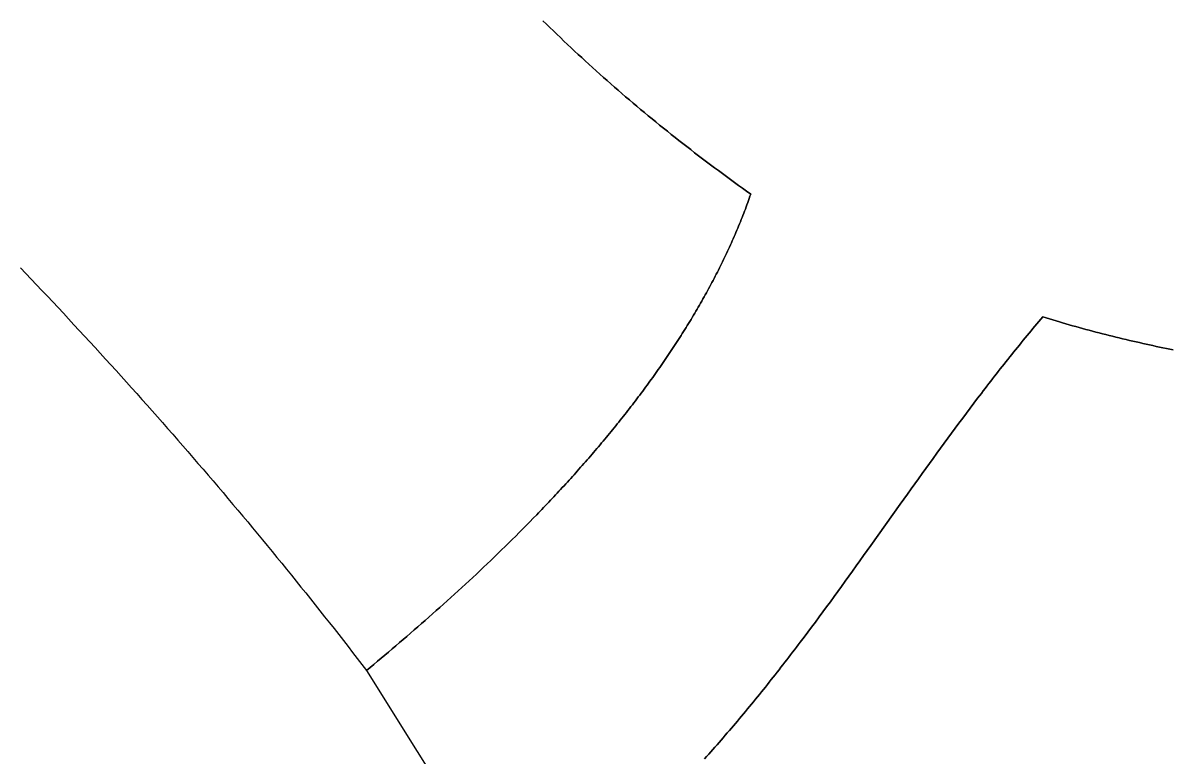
# Model space of a CAD drawing. Header units: millimetres. Extents: x 539514 to 908003, y -69769 to 203909.
# Drawn here: x 713125 to 734913, y 6090 to 20013 of the extents above; entities that cross this region are included whole.
import ezdxf

# ---------------------------------------------------------------- set-up
doc = ezdxf.new("R2010")
doc.units = ezdxf.units.MM
doc.layers.add('CLOSED_AREAS', color=7, linetype='Continuous')

msp = doc.modelspace()

# ---------------------------------------------------------------- linework, layer by layer
at = {"layer": 'CLOSED_AREAS'}
for points in [[(713077.365, 15367.484), (713179.646, 15260.334), (713281.74, 15153.061), (713383.647, 15045.664), (713485.365, 14938.146), (713586.894, 14830.507), (713688.231, 14722.749), (713789.377, 14614.871), (713890.33, 14506.875), (713991.088, 14398.762), (714091.651, 14290.532), (714192.018, 14182.188), (714292.187, 14073.729), (714392.157, 13965.156), (714491.926, 13856.471), (714591.495, 13747.674), (714690.862, 13638.766), (714790.025, 13529.749), (714888.983, 13420.622), (714987.736, 13311.388), (715086.282, 13202.047), (715184.62, 13092.599), (715282.748, 12983.046), (715380.667, 12873.389), (715478.374, 12763.628), (715575.868, 12653.765), (715673.148, 12543.8), (715770.214, 12433.735), (715867.064, 12323.569), (715963.696, 12213.305), (716060.11, 12102.943), (716156.305, 11992.484), (716252.279, 11881.929), (716348.031, 11771.279), (716443.56, 11660.535), (716538.865, 11549.697), (716633.945, 11438.767), (716728.799, 11327.745), (716823.425, 11216.632), (716917.822, 11105.43), (717011.99, 10994.14), (717105.927, 10882.761), (717199.631, 10771.296), (717293.102, 10659.744), (717386.339, 10548.107), (717479.341, 10436.387), (717572.106, 10324.583), (717664.632, 10212.696), (717756.92, 10100.728), (717848.968, 9988.68), (717940.775, 9876.552), (718032.339, 9764.345), (718123.659, 9652.061), (718214.735, 9539.7), (718305.565, 9427.263), (718396.148, 9314.751), (718486.483, 9202.165), (718576.569, 9089.505), (718666.404, 8976.774), (718755.988, 8863.971), (718845.318, 8751.097), (718934.395, 8638.154), (719023.217, 8525.143), (719111.783, 8412.064), (719200.092, 8298.918), (719288.142, 8185.706), (719375.932, 8072.429), (719463.462, 7959.089), (719550.729, 7845.685), (719637.734, 7732.219), (719707.307, 7789.798), (719776.931, 7847.619), (719846.6, 7905.681), (719916.308, 7963.983), (719986.05, 8022.524), (720055.82, 8081.304), (720125.61, 8140.321), (720195.417, 8199.575), (720265.232, 8259.064), (720335.052, 8318.789), (720404.869, 8378.747), (720474.677, 8438.939), (720544.471, 8499.362), (720614.245, 8560.017), (720683.993, 8620.903), (720753.709, 8682.018), (720823.386, 8743.362), (720893.019, 8804.933), (720962.602, 8866.732), (721032.129, 8928.757), (721101.595, 8991.006), (721170.992, 9053.48), (721240.315, 9116.178), (721309.558, 9179.098), (721378.716, 9242.24), (721447.782, 9305.603), (721516.749, 9369.185), (721585.614, 9432.987), (721654.368, 9497.006), (721723.007, 9561.243), (721791.524, 9625.696), (721859.914, 9690.365), (721928.17, 9755.249), (721996.287, 9820.346), (722064.258, 9885.656), (722132.078, 9951.178), (722199.741, 10016.911), (722267.24, 10082.855), (722334.57, 10149.008), (722401.724, 10215.369), (722468.698, 10281.938), (722535.484, 10348.713), (722602.077, 10415.695), (722668.471, 10482.881), (722734.66, 10550.272), (722800.638, 10617.865), (722866.399, 10685.661), (722899.196, 10719.635), (722931.937, 10753.659), (722964.621, 10787.733), (722997.246, 10821.857), (723029.813, 10856.031), (723062.321, 10890.255), (723094.768, 10924.528), (723127.154, 10958.851), (723159.479, 10993.224), (723191.741, 11027.645), (723223.94, 11062.117), (723256.075, 11096.637), (723288.145, 11131.206), (723320.15, 11165.824), (723352.089, 11200.492), (723383.961, 11235.207), (723415.765, 11269.972), (723447.501, 11304.785), (723479.168, 11339.646), (723510.765, 11374.556), (723542.291, 11409.513), (723573.746, 11444.519), (723605.128, 11479.573), (723636.438, 11514.674), (723667.674, 11549.824), (723698.836, 11585.02), (723729.923, 11620.265), (723760.934, 11655.557), (723791.868, 11690.896), (723822.725, 11726.282), (723853.504, 11761.715), (723884.204, 11797.195), (723914.824, 11832.722), (723945.364, 11868.296), (723975.823, 11903.917), (724006.201, 11939.584), (724036.495, 11975.297), (724066.707, 12011.057), (724096.834, 12046.862), (724126.877, 12082.714), (724156.834, 12118.612), (724186.705, 12154.556), (724216.488, 12190.545), (724246.184, 12226.58), (724275.792, 12262.661), (724305.31, 12298.787), (724334.738, 12334.958), (724364.076, 12371.175), (724393.322, 12407.437), (724422.475, 12443.743), (724451.536, 12480.095), (724480.503, 12516.491), (724509.375, 12552.932), (724538.153, 12589.417), (724566.834, 12625.947), (724595.419, 12662.521), (724623.906, 12699.139), (724652.295, 12735.802), (724680.585, 12772.508), (724708.775, 12809.258), (724736.865, 12846.052), (724764.854, 12882.89), (724792.741, 12919.771), (724820.525, 12956.696), (724848.206, 12993.664), (724875.782, 13030.675), (724903.254, 13067.729), (724930.62, 13104.827), (724957.879, 13141.967), (724985.032, 13179.15), (725012.076, 13216.375), (725039.012, 13253.644), (725065.839, 13290.954), (725092.555, 13328.307), (725119.161, 13365.702), (725145.655, 13403.14), (725172.037, 13440.619), (725198.305, 13478.14), (725224.46, 13515.703), (725250.5, 13553.308), (725276.425, 13590.954), (725302.233, 13628.642), (725327.925, 13666.371), (725353.499, 13704.141), (725378.955, 13741.952), (725404.292, 13779.805), (725429.509, 13817.698), (725454.606, 13855.632), (725479.581, 13893.607), (725504.434, 13931.622), (725529.165, 13969.678), (725553.772, 14007.774), (725578.254, 14045.911), (725602.612, 14084.087), (725626.844, 14122.304), (725650.949, 14160.561), (725674.927, 14198.857), (725698.777, 14237.193), (725722.498, 14275.568), (725746.09, 14313.984), (725769.552, 14352.438), (725792.882, 14390.932), (725816.081, 14429.465), (725839.148, 14468.036), (725862.081, 14506.647), (725884.88, 14545.297), (725907.545, 14583.985), (725930.074, 14622.712), (725952.466, 14661.478), (725974.722, 14700.281), (725996.841, 14739.123), (726018.82, 14778.004), (726040.661, 14816.922), (726062.362, 14855.878), (726083.922, 14894.872), (726105.34, 14933.904), (726126.617, 14972.973), (726147.75, 15012.08), (726168.74, 15051.224), (726189.586, 15090.406), (726210.286, 15129.625), (726230.841, 15168.88), (726251.249, 15208.173), (726271.509, 15247.503), (726291.622, 15286.869), (726311.585, 15326.272), (726331.399, 15365.711), (726351.063, 15405.187), (726370.575, 15444.699), (726389.936, 15484.247), (726409.144, 15523.832), (726428.198, 15563.452), (726447.099, 15603.108), (726465.845, 15642.8), (726484.435, 15682.528), (726502.869, 15722.291), (726521.146, 15762.089), (726539.265, 15801.923), (726557.226, 15841.792), (726575.027, 15881.696), (726592.668, 15921.635), (726610.148, 15961.608), (726627.467, 16001.617), (726644.624, 16041.66), (726661.617, 16081.738), (726678.447, 16121.85), (726695.113, 16161.997), (726711.613, 16202.177), (726727.947, 16242.392), (726744.114, 16282.641), (726760.114, 16322.923), (726775.945, 16363.24), (726791.608, 16403.59), (726807.101, 16443.973), (726822.423, 16484.39), (726837.575, 16524.841), (726852.554, 16565.324), (726867.36, 16605.841), (726881.994, 16646.391), (726896.452, 16686.973), (726910.736, 16727.588), (726924.845, 16768.236), (726847.496, 16823.042), (726770.347, 16878.038), (726693.399, 16933.225), (726616.652, 16988.602), (726540.107, 17044.169), (726463.764, 17099.925), (726387.624, 17155.87), (726311.689, 17212.003), (726235.958, 17268.325), (726160.433, 17324.834), (726085.113, 17381.531), (726010, 17438.415), (725935.095, 17495.485), (725860.398, 17552.742), (725785.909, 17610.185), (725711.63, 17667.814), (725637.561, 17725.628), (725563.703, 17783.626), (725490.057, 17841.81), (725416.623, 17900.177), (725343.402, 17958.728), (725270.394, 18017.462), (725197.601, 18076.38), (725125.023, 18135.48), (725052.66, 18194.762), (724980.514, 18254.227), (724908.585, 18313.873), (724836.874, 18373.7), (724765.382, 18433.708), (724694.108, 18493.896), (724623.054, 18554.264), (724552.221, 18614.813), (724481.609, 18675.54), (724411.219, 18736.446), (724341.052, 18797.531), (724271.108, 18858.795), (724201.388, 18920.236), (724131.893, 18981.854), (724062.623, 19043.65), (723993.579, 19105.623), (723924.762, 19167.772), (723856.173, 19230.097), (723787.811, 19292.597), (723719.679, 19355.273), (723651.776, 19418.124), (723584.103, 19481.149), (723516.662, 19544.349), (723449.451, 19607.722), (723382.474, 19671.269), (723315.729, 19734.988), (723249.218, 19798.881), (723182.941, 19862.946), (723116.899, 19927.182), (723051.093, 19991.591), (722985.524, 20056.17)], [(722985.524, 20056.17), (723051.093, 19991.591), (723116.899, 19927.182), (723182.941, 19862.946), (723249.218, 19798.881), (723315.729, 19734.988), (723382.474, 19671.269), (723449.451, 19607.722), (723516.662, 19544.349), (723584.103, 19481.149), (723651.776, 19418.124), (723719.679, 19355.273), (723787.811, 19292.597), (723856.173, 19230.097), (723924.762, 19167.772), (723993.579, 19105.623), (724062.623, 19043.65), (724131.893, 18981.854), (724201.388, 18920.236), (724271.108, 18858.795), (724341.052, 18797.531), (724411.219, 18736.446), (724481.609, 18675.54), (724552.221, 18614.813), (724623.054, 18554.264), (724694.108, 18493.896), (724765.382, 18433.708), (724836.874, 18373.7), (724908.585, 18313.873), (724980.514, 18254.227), (725052.66, 18194.762), (725125.023, 18135.48), (725197.601, 18076.38), (725270.394, 18017.462), (725343.402, 17958.728), (725416.623, 17900.177), (725490.057, 17841.81), (725563.703, 17783.626), (725637.561, 17725.628), (725711.63, 17667.814), (725785.909, 17610.185), (725860.398, 17552.742), (725935.095, 17495.485), (726010, 17438.415), (726085.113, 17381.531), (726160.433, 17324.834), (726235.958, 17268.325), (726311.689, 17212.003), (726387.624, 17155.87), (726463.764, 17099.925), (726540.107, 17044.169), (726616.652, 16988.602), (726693.399, 16933.225), (726770.347, 16878.038), (726847.496, 16823.042), (726924.845, 16768.236), (726910.736, 16727.588), (726896.452, 16686.973), (726881.994, 16646.391), (726867.36, 16605.841), (726852.554, 16565.324), (726837.575, 16524.841), (726822.423, 16484.39), (726807.101, 16443.973), (726791.608, 16403.59), (726775.945, 16363.24), (726760.114, 16322.923), (726744.114, 16282.641), (726727.947, 16242.392), (726711.613, 16202.177), (726695.113, 16161.997), (726678.447, 16121.85), (726661.617, 16081.738), (726644.624, 16041.66), (726627.467, 16001.617), (726610.148, 15961.608), (726592.668, 15921.635), (726575.027, 15881.696), (726557.226, 15841.792), (726539.265, 15801.923), (726521.146, 15762.089), (726502.869, 15722.291), (726484.435, 15682.528), (726465.845, 15642.8), (726447.099, 15603.108), (726428.198, 15563.452), (726409.144, 15523.832), (726389.936, 15484.247), (726370.575, 15444.699), (726351.063, 15405.187), (726331.399, 15365.711), (726311.585, 15326.272), (726291.622, 15286.869), (726271.509, 15247.503), (726251.249, 15208.173), (726230.841, 15168.88), (726210.286, 15129.625), (726189.586, 15090.406), (726168.74, 15051.224), (726147.75, 15012.08), (726126.617, 14972.973), (726105.34, 14933.904), (726083.922, 14894.872), (726062.362, 14855.878), (726040.661, 14816.922), (726018.82, 14778.004), (725996.841, 14739.123), (725974.722, 14700.281), (725952.466, 14661.478), (725930.074, 14622.712), (725907.545, 14583.985), (725884.88, 14545.297), (725862.081, 14506.647), (725839.148, 14468.036), (725816.081, 14429.465), (725792.882, 14390.932), (725769.552, 14352.438), (725746.09, 14313.984), (725722.498, 14275.568), (725698.777, 14237.193), (725674.927, 14198.857), (725650.949, 14160.561), (725626.844, 14122.304), (725602.612, 14084.087), (725578.254, 14045.911), (725553.772, 14007.774), (725529.165, 13969.678), (725504.434, 13931.622), (725479.581, 13893.607), (725454.606, 13855.632), (725429.509, 13817.698), (725404.292, 13779.805), (725378.955, 13741.952), (725353.499, 13704.141), (725327.925, 13666.371), (725302.233, 13628.642), (725276.425, 13590.954), (725250.5, 13553.308), (725224.46, 13515.703), (725198.305, 13478.14), (725172.037, 13440.619), (725145.655, 13403.14), (725119.161, 13365.702), (725092.555, 13328.307), (725065.839, 13290.954), (725039.012, 13253.644), (725012.076, 13216.375), (724985.032, 13179.15), (724957.879, 13141.967), (724930.62, 13104.827), (724903.254, 13067.729), (724875.782, 13030.675), (724848.206, 12993.664), (724820.525, 12956.696), (724792.741, 12919.771), (724764.854, 12882.89), (724736.865, 12846.052), (724708.775, 12809.258), (724680.585, 12772.508), (724652.295, 12735.802), (724623.906, 12699.139), (724595.419, 12662.521), (724566.834, 12625.947), (724538.153, 12589.417), (724509.375, 12552.932), (724480.503, 12516.491), (724451.536, 12480.095), (724422.475, 12443.743), (724393.322, 12407.437), (724364.076, 12371.175), (724334.738, 12334.958), (724305.31, 12298.787), (724275.792, 12262.661), (724246.184, 12226.58), (724216.488, 12190.545), (724186.705, 12154.556), (724156.834, 12118.612), (724126.877, 12082.714), (724096.834, 12046.862), (724066.707, 12011.057), (724036.495, 11975.297), (724006.201, 11939.584), (723975.823, 11903.917), (723945.364, 11868.296), (723914.824, 11832.722), (723884.204, 11797.195), (723853.504, 11761.715), (723822.725, 11726.282), (723791.868, 11690.896), (723760.934, 11655.557), (723729.923, 11620.265), (723698.836, 11585.02), (723667.674, 11549.824), (723636.438, 11514.674), (723605.128, 11479.573), (723573.746, 11444.519), (723542.291, 11409.513), (723510.765, 11374.556), (723479.168, 11339.646), (723447.501, 11304.785), (723415.765, 11269.972), (723383.961, 11235.207), (723352.089, 11200.492), (723320.15, 11165.824), (723288.145, 11131.206), (723256.075, 11096.637), (723223.94, 11062.117), (723191.741, 11027.645), (723159.479, 10993.224), (723127.154, 10958.851), (723094.768, 10924.528), (723062.321, 10890.255), (723029.813, 10856.031), (722997.246, 10821.857), (722964.621, 10787.733), (722931.937, 10753.659), (722899.196, 10719.635), (722866.399, 10685.661), (722800.638, 10617.865), (722734.66, 10550.272), (722668.471, 10482.881), (722602.077, 10415.695), (722535.484, 10348.713), (722468.698, 10281.938), (722401.724, 10215.369), (722334.57, 10149.008), (722267.24, 10082.855), (722199.741, 10016.911), (722132.078, 9951.178), (722064.258, 9885.656), (721996.287, 9820.346), (721928.17, 9755.249), (721859.914, 9690.365), (721791.524, 9625.696), (721723.007, 9561.243), (721654.368, 9497.006), (721585.614, 9432.987), (721516.749, 9369.185), (721447.782, 9305.603), (721378.716, 9242.24), (721309.558, 9179.098), (721240.315, 9116.178), (721170.992, 9053.48), (721101.595, 8991.006), (721032.129, 8928.757), (720962.602, 8866.732), (720893.019, 8804.933), (720823.386, 8743.362), (720753.709, 8682.018), (720683.993, 8620.903), (720614.245, 8560.017), (720544.471, 8499.362), (720474.677, 8438.939), (720404.869, 8378.747), (720335.052, 8318.789), (720265.232, 8259.064), (720195.417, 8199.575), (720125.61, 8140.321), (720055.82, 8081.304), (719986.05, 8022.524), (719916.308, 7963.983), (719846.6, 7905.681), (719776.931, 7847.619), (719707.307, 7789.798), (719637.734, 7732.219), (722552.578, 3068.468)], [(726048.342, 6057.645), (726088.148, 6101.57), (726127.852, 6145.603), (726167.458, 6189.743), (726206.964, 6233.99), (726246.374, 6278.341), (726285.686, 6322.796), (726324.903, 6367.354), (726364.025, 6412.012), (726403.054, 6456.771), (726441.99, 6501.628), (726480.834, 6546.583), (726519.588, 6591.633), (726558.252, 6636.779), (726596.828, 6682.018), (726635.315, 6727.35), (726673.716, 6772.773), (726712.032, 6818.286), (726750.262, 6863.887), (726788.409, 6909.576), (726826.473, 6955.351), (726864.455, 7001.211), (726902.357, 7047.155), (726940.179, 7093.181), (726977.922, 7139.289), (727015.587, 7185.476), (727053.175, 7231.743), (727090.687, 7278.086), (727128.125, 7324.506), (727165.489, 7371.001), (727202.779, 7417.57), (727239.998, 7464.211), (727277.146, 7510.923), (727314.225, 7557.705), (727351.234, 7604.557), (727388.175, 7651.475), (727425.05, 7698.46), (727461.858, 7745.51), (727498.601, 7792.624), (727535.281, 7839.8), (727571.897, 7887.038), (727608.452, 7934.335), (727644.945, 7981.692), (727681.378, 8029.106), (727717.753, 8076.576), (727754.069, 8124.102), (727790.328, 8171.681), (727826.532, 8219.313), (727862.68, 8266.996), (727934.814, 8362.511), (728006.741, 8458.216), (728078.467, 8554.102), (728150, 8650.159), (728221.348, 8746.376), (728292.519, 8842.743), (728363.522, 8939.252), (728434.363, 9035.89), (728505.051, 9132.65), (728575.594, 9229.52), (728646, 9326.49), (728716.276, 9423.552), (728786.431, 9520.694), (728856.472, 9617.908), (728926.407, 9715.182), (728996.244, 9812.507), (729065.992, 9909.873), (729135.657, 10007.269), (729205.248, 10104.687), (729344.24, 10299.547), (729483.031, 10494.371), (729621.683, 10689.079), (729760.259, 10883.593), (729898.824, 11077.833), (729968.122, 11174.825), (730037.44, 11271.718), (730106.788, 11368.503), (730176.171, 11465.17), (730245.599, 11561.708), (730315.08, 11658.108), (730384.621, 11754.359), (730454.23, 11850.452), (730523.915, 11946.377), (730593.684, 12042.124), (730663.544, 12137.683), (730733.505, 12233.043), (730803.573, 12328.196), (730873.757, 12423.13), (730944.065, 12517.837), (731014.504, 12612.305), (731085.082, 12706.526), (731155.807, 12800.488), (731226.688, 12894.183), (731262.188, 12940.927), (731297.731, 12987.6), (731333.316, 13034.201), (731368.946, 13080.729), (731404.619, 13127.183), (731440.339, 13173.561), (731476.105, 13219.862), (731511.919, 13266.084), (731547.781, 13312.228), (731583.693, 13358.291), (731619.656, 13404.271), (731655.671, 13450.169), (731691.738, 13495.982), (731727.858, 13541.71), (731764.034, 13587.351), (731800.264, 13632.903), (731836.552, 13678.367), (731872.897, 13723.739), (731909.3, 13769.02), (731945.763, 13814.208), (731982.287, 13859.301), (732018.872, 13904.299), (732055.519, 13949.199), (732092.23, 13994.002), (732129.005, 14038.706), (732165.846, 14083.309), (732202.754, 14127.81), (732239.729, 14172.207), (732276.772, 14216.501), (732313.884, 14260.689), (732351.067, 14304.77), (732388.322, 14348.744), (732425.649, 14392.607), (732463.049, 14436.361), (732525.669, 14417.298), (732588.334, 14398.398), (732651.042, 14379.661), (732713.794, 14361.086), (732776.588, 14342.674), (732839.424, 14324.425), (732902.302, 14306.338), (732965.221, 14288.413), (733028.182, 14270.651), (733091.183, 14253.052), (733154.225, 14235.614), (733217.306, 14218.34), (733280.426, 14201.227), (733343.586, 14184.277), (733406.784, 14167.489), (733470.02, 14150.863), (733533.294, 14134.4), (733596.605, 14118.098), (733659.953, 14101.959), (733723.338, 14085.982), (733786.758, 14070.167), (733850.215, 14054.514), (733913.706, 14039.023), (733977.232, 14023.694), (734040.793, 14008.527), (734104.387, 13993.522), (734168.015, 13978.679), (734231.677, 13963.997), (734295.371, 13949.478), (734359.097, 13935.12), (734422.855, 13920.924), (734486.645, 13906.889), (734550.465, 13893.016), (734614.317, 13879.305), (734678.198, 13865.756), (734742.109, 13852.368), (734806.05, 13839.141), (734870.02, 13826.076), (734934.018, 13813.173)], [(734934.018, 13813.173), (734870.02, 13826.076), (734806.05, 13839.141), (734742.109, 13852.368), (734678.198, 13865.756), (734614.317, 13879.305), (734550.465, 13893.016), (734486.645, 13906.889), (734422.855, 13920.924), (734359.097, 13935.12), (734295.371, 13949.478), (734231.677, 13963.997), (734168.015, 13978.679), (734104.387, 13993.522), (734040.793, 14008.527), (733977.232, 14023.694), (733913.706, 14039.023), (733850.215, 14054.514), (733786.758, 14070.167), (733723.338, 14085.982), (733659.953, 14101.959), (733596.605, 14118.098), (733533.294, 14134.4), (733470.02, 14150.863), (733406.784, 14167.489), (733343.586, 14184.277), (733280.426, 14201.227), (733217.306, 14218.34), (733154.225, 14235.614), (733091.183, 14253.052), (733028.182, 14270.651), (732965.221, 14288.413), (732902.302, 14306.338), (732839.424, 14324.425), (732776.588, 14342.674), (732713.794, 14361.086), (732651.042, 14379.661), (732588.334, 14398.398), (732525.669, 14417.298), (732463.049, 14436.361), (732425.649, 14392.607), (732388.322, 14348.744), (732351.067, 14304.77), (732313.884, 14260.689), (732276.772, 14216.501), (732239.729, 14172.207), (732202.754, 14127.81), (732165.846, 14083.309), (732129.005, 14038.706), (732092.23, 13994.002), (732055.519, 13949.199), (732018.872, 13904.299), (731982.287, 13859.301), (731945.763, 13814.208), (731909.3, 13769.02), (731872.897, 13723.739), (731836.552, 13678.367), (731800.264, 13632.903), (731764.034, 13587.351), (731727.858, 13541.71), (731691.738, 13495.982), (731655.671, 13450.169), (731619.656, 13404.271), (731583.693, 13358.291), (731547.781, 13312.228), (731511.919, 13266.084), (731476.105, 13219.862), (731440.339, 13173.561), (731404.619, 13127.183), (731368.946, 13080.729), (731333.316, 13034.201), (731297.731, 12987.6), (731262.188, 12940.927), (731226.688, 12894.183), (731155.807, 12800.488), (731085.082, 12706.526), (731014.504, 12612.305), (730944.065, 12517.837), (730873.757, 12423.13), (730803.573, 12328.196), (730733.505, 12233.043), (730663.544, 12137.683), (730593.684, 12042.124), (730523.915, 11946.377), (730454.23, 11850.452), (730384.621, 11754.359), (730315.08, 11658.108), (730245.599, 11561.708), (730176.171, 11465.17), (730106.788, 11368.503), (730037.44, 11271.718), (729968.122, 11174.825), (729898.824, 11077.833), (729760.259, 10883.593), (729621.683, 10689.079), (729483.031, 10494.371), (729344.24, 10299.547), (729205.248, 10104.687), (729135.657, 10007.269), (729065.992, 9909.873), (728996.244, 9812.507), (728926.407, 9715.182), (728856.472, 9617.908), (728786.431, 9520.694), (728716.276, 9423.552), (728646, 9326.49), (728575.594, 9229.52), (728505.051, 9132.65), (728434.363, 9035.89), (728363.522, 8939.252), (728292.519, 8842.743), (728221.348, 8746.376), (728150, 8650.159), (728078.467, 8554.102), (728006.741, 8458.216), (727934.814, 8362.511), (727862.68, 8266.996), (727826.532, 8219.313), (727790.328, 8171.681), (727754.069, 8124.102), (727717.753, 8076.576), (727681.378, 8029.106), (727644.945, 7981.692), (727608.452, 7934.335), (727571.897, 7887.038), (727535.281, 7839.8), (727498.601, 7792.624), (727461.858, 7745.51), (727425.05, 7698.46), (727388.175, 7651.475), (727351.234, 7604.557), (727314.225, 7557.705), (727277.146, 7510.923), (727239.998, 7464.211), (727202.779, 7417.57), (727165.489, 7371.001), (727128.125, 7324.506), (727090.687, 7278.086), (727053.175, 7231.743), (727015.587, 7185.476), (726977.922, 7139.289), (726940.179, 7093.181), (726902.357, 7047.155), (726864.455, 7001.211), (726826.473, 6955.351), (726788.409, 6909.576), (726750.262, 6863.887), (726712.032, 6818.286), (726673.716, 6772.773), (726635.315, 6727.35), (726596.828, 6682.018), (726558.252, 6636.779), (726519.588, 6591.633), (726480.834, 6546.583), (726441.99, 6501.628), (726403.054, 6456.771), (726364.025, 6412.012), (726324.903, 6367.354), (726285.686, 6322.796), (726246.374, 6278.341), (726206.964, 6233.99), (726167.458, 6189.743), (726127.852, 6145.603), (726088.148, 6101.57), (726048.342, 6057.645)]]:
    msp.add_lwpolyline(points, dxfattribs=at)

doc.saveas('drawing.dxf')
